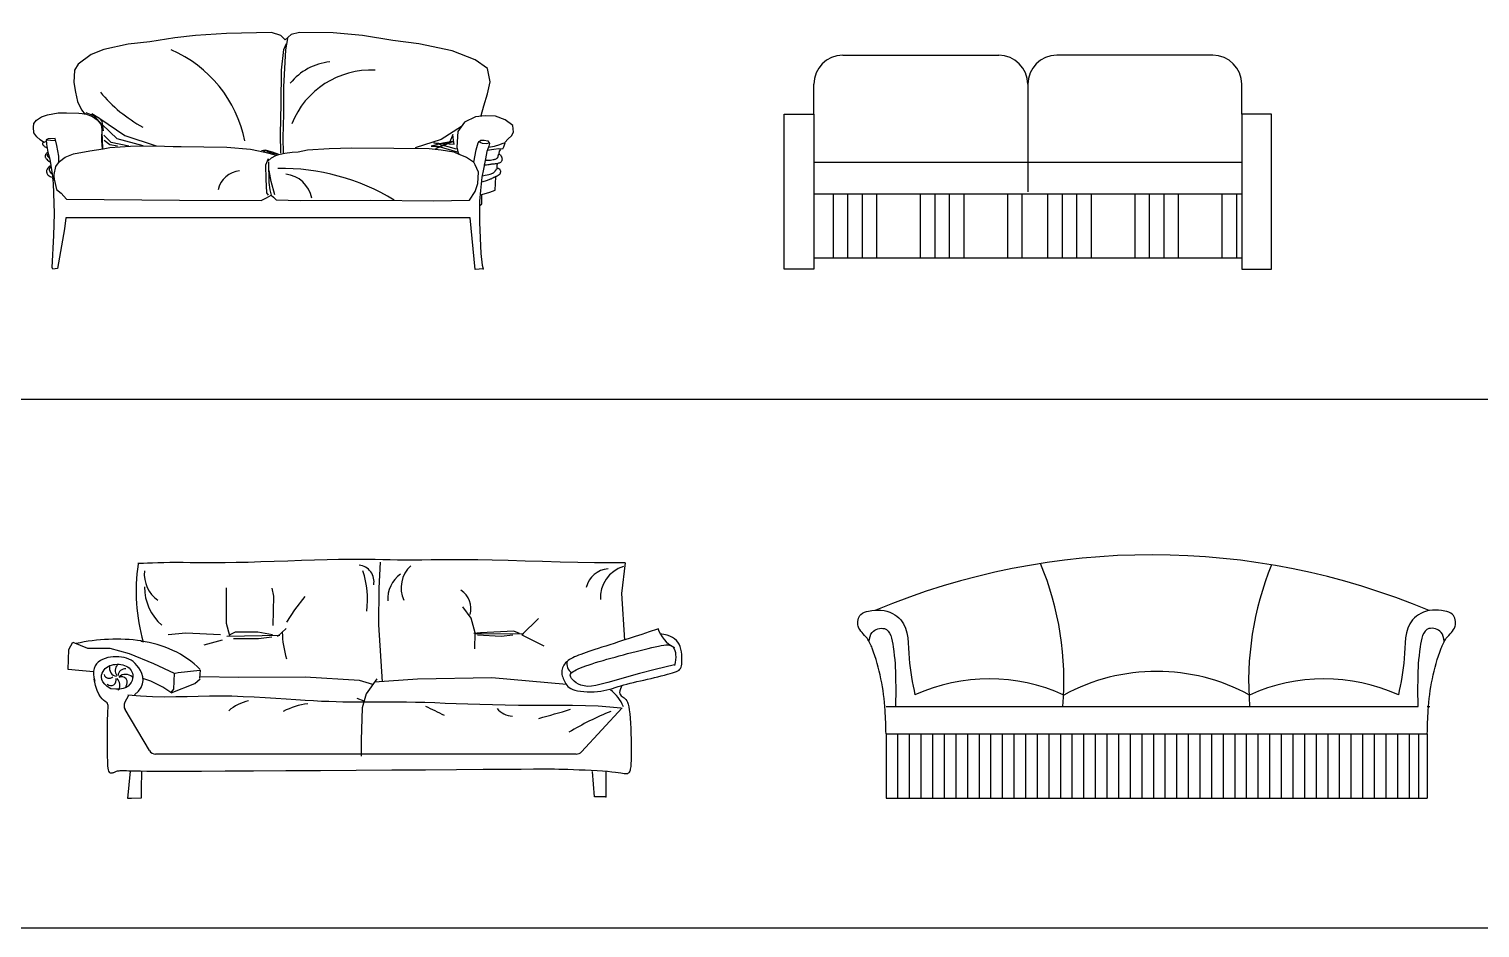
# Model space of a CAD drawing. Header units: millimetres. Extents: x 22852 to 54489, y 38200 to 53043.
# Drawn here: x 29563 to 34557, y 46532 to 49627 of the extents above; entities that cross this region are included whole.
import ezdxf

# ---------------------------------------------------------------- set-up
doc = ezdxf.new("R2010")
doc.units = ezdxf.units.MM
doc.layers.add('www.cad-blocks.net', color=7, linetype='Continuous')

# ---------------------------------------------------------------- blocks, each defined once
blk = doc.blocks.new('A$C029F211B')
for p, q in [((201.8, 674.1), (199.7, 674.5)), ((207.4, 674.1), (201.8, 674.1)), ((216.2, 674.3), (207.4, 674.1)), ((227.7, 674.8), (216.2, 674.3)), ((241.5, 675.3), (227.7, 674.8)), ((257, 675.9), (241.5, 675.3)), ((274, 676.3), (257, 675.9)), ((291.9, 676.6), (274, 676.3)), ((310.4, 676.7), (291.9, 676.6)), ((329.7, 676.6), (310.4, 676.7)), ((350.1, 676.3), (329.7, 676.6)), ((372.1, 676.1), (350.1, 676.3)), ((395.9, 675.9), (372.1, 676.1)), ((421.9, 675.9), (395.9, 675.9)), ((450.4, 676), (421.9, 675.9)), ((481.8, 676.5), (450.4, 676)), ((516.1, 677.4), (481.8, 676.5)), ((552.8, 678.5), (516.1, 677.4)), ((591.1, 679.8), (552.8, 678.5)), ((630, 681.1), (591.1, 679.8)), ((668.7, 682.5), (630, 681.1)), ((706.5, 683.8), (668.7, 682.5)), ((742.4, 684.8), (706.5, 683.8)), ((775.6, 685.6), (742.4, 684.8)), ((805.5, 685.9), (775.6, 685.6)), ((832.5, 685.9), (805.5, 685.9)), ((857.2, 685.7), (832.5, 685.9)), ((880.1, 685.3), (857.2, 685.7)), ((901.9, 684.9), (880.1, 685.3)), ((894.8, 677.9), (891.2, 602.9)), ((923.2, 684.4), (901.9, 684.9)), ((944.5, 684), (923.2, 684.4)), ((966.5, 683.8), (944.5, 684)), ((989.7, 683.8), (966.5, 683.8)), ((1014.5, 684), (989.7, 683.8)), ((1041.3, 684.2), (1014.5, 684)), ((1070.3, 684.4), (1041.3, 684.2)), ((1102, 684.6), (1070.3, 684.4)), ((1136.7, 684.5), (1102, 684.6)), ((1174.7, 684.2), (1136.7, 684.5)), ((1216.3, 683.5), (1174.7, 684.2)), ((1261.8, 682.4), (1216.3, 683.5)), ((1310.1, 681.1), (1261.8, 682.4)), ((1360.2, 679.6), (1310.1, 681.1)), ((1410.9, 678.2), (1360.2, 679.6)), ((1461.1, 676.9), (1410.9, 678.2)), ((1509.7, 675.9), (1461.1, 676.9)), ((1555.5, 675.5), (1509.7, 675.9)), ((1597.4, 675.7), (1555.5, 675.5)), ((1597.4, 675.7), (1587, 588.3)), ((453.6, 501.8), (453.6, 604.1)), ((589.3, 580.3), (584.6, 603)), ((891.2, 602.9), (890, 498.2)), ((1587, 588.3), (1595.7, 454.5)), ((588.1, 495.9), (589.3, 580.3)), ((627.4, 505.4), (650.1, 541.1)), ((650.1, 541.1), (679.8, 579.2)), ((1155.6, 517.3), (1131.7, 549.4)), ((463.1, 466.1), (453.6, 501.8)), ((1167.5, 475.6), (1155.6, 517.3)), ((1348.5, 516.1), (1300.8, 469.7)), ((336.9, 474.4), (286.9, 469.7)), ((436.9, 469.7), (336.9, 474.4)), ((607.2, 467.3), (454.8, 464.9)), ((479.1, 476.7), (463.4, 469.7)), ((543.9, 476.7), (479.1, 476.7)), ((585.8, 469.7), (543.9, 476.7)), ((584.1, 462.7), (545.6, 457.5)), ((600, 464.9), (625.1, 487.5)), ((890, 498.2), (900.8, 334.9)), ((1182.2, 475), (1163, 473.2)), ((1166.3, 429.2), (1167.5, 475.6)), ((1185.3, 472.1), (1167.5, 472.1)), ((1241.7, 464.5), (1173.5, 468)), ((1278.4, 480.2), (1182.2, 475)), ((1306.8, 470.9), (1185.3, 472.1)), ((1274.9, 468), (1241.7, 464.5)), ((1294.2, 473.2), (1278.4, 480.2)), ((1300.8, 469.7), (1364, 437.6)), ((1608.8, 458.7), (1593, 453.7)), ((1626.1, 464.4), (1608.8, 458.7)), ((1645.3, 470.7), (1626.1, 464.4)), ((1666.4, 477.8), (1645.3, 470.7)), ((1689.8, 485.8), (1666.4, 477.8)), ((1708.2, 470.5), (1697.7, 472.7)), ((1717.5, 468), (1708.2, 470.5)), ((1725.7, 465.1), (1717.5, 468)), ((1732.8, 461.8), (1725.7, 465.1)), ((1739, 458), (1732.8, 461.8)), ((1744.1, 453.6), (1739, 458)), ((0, 370.4), (1.9, 427.3)), ((1.9, 427.3), (13.3, 448.2)), ((13.3, 448.2), (55, 431.1)), ((55, 431.1), (119.5, 431.1)), ((119.5, 431.1), (174.6, 415.9)), ((441.7, 454.2), (389.3, 439.9)), ((545.6, 457.5), (473.9, 457.5)), ((1485, 418.5), (1477.5, 415.8)), ((1493, 421.2), (1485, 418.5)), ((1501.5, 424.1), (1493, 421.2)), ((1510.6, 427.2), (1501.5, 424.1)), ((1520.2, 430.4), (1510.6, 427.2)), ((1530.5, 433.7), (1520.2, 430.4)), ((1541.4, 437.3), (1530.5, 433.7)), ((1553, 441), (1541.4, 437.3)), ((1565.4, 444.9), (1553, 441)), ((1578.6, 449.1), (1565.4, 444.9)), ((1593, 453.7), (1578.6, 449.1)), ((1604.4, 415.5), (1616.6, 418.7)), ((1616.6, 418.7), (1628.8, 421.8)), ((1628.8, 421.8), (1640.7, 424.8)), ((1640.7, 424.8), (1652.2, 427.7)), ((1652.2, 427.7), (1663.3, 430.3)), ((1663.3, 430.3), (1673.9, 432.8)), ((1673.9, 432.8), (1683.7, 435)), ((1683.7, 435), (1692.7, 437)), ((1692.7, 437), (1700.7, 438.6)), ((1700.7, 438.6), (1707.9, 439.8)), ((1707.9, 439.8), (1714.3, 440.5)), ((1714.3, 440.5), (1719.8, 440.6)), ((1719.8, 440.6), (1724.7, 440.1)), ((1724.7, 440.1), (1728.8, 438.8)), ((1728.8, 438.8), (1732.4, 436.7)), ((1732.4, 436.7), (1735.4, 433.7)), ((1735.4, 433.7), (1737.8, 429.7)), ((1737.8, 429.7), (1739.8, 424.8)), ((1739.8, 424.8), (1741.2, 419.1)), ((1741.2, 419.1), (1742, 412.7)), ((1748.4, 448.5), (1744.1, 453.6)), ((1752, 442.7), (1748.4, 448.5)), ((1754.8, 436), (1752, 442.7)), ((1756.9, 428.7), (1754.8, 436)), ((1758.4, 421), (1756.9, 428.7)), ((1759.4, 413.2), (1758.4, 421)), ((77.3, 380), (74.4, 373.1)), ((81.3, 385.9), (77.3, 380)), ((86.3, 391.1), (81.3, 385.9)), ((92.2, 395.4), (86.3, 391.1)), ((98.8, 399), (92.2, 395.4)), ((105.9, 401.8), (98.8, 399)), ((113.5, 404), (105.9, 401.8)), ((106.3, 372.8), (110.2, 376.1)), ((110.2, 376.1), (114.6, 378.8)), ((121.4, 405.5), (113.5, 404)), ((114.6, 378.8), (119.3, 381)), ((119.3, 381), (124.3, 382.7)), ((129.4, 406.4), (121.4, 405.5)), ((124.3, 382.7), (129.5, 383.9)), ((137.5, 406.7), (129.4, 406.4)), ((129.5, 383.9), (134.8, 384.7)), ((134.8, 384.7), (140.3, 384.9)), ((145.4, 406.4), (137.5, 406.7)), ((140.3, 384.9), (145.7, 384.8)), ((153.1, 405.6), (145.4, 406.4)), ((145.7, 384.8), (151.1, 384.1)), ((151.1, 384.1), (156.4, 383)), ((160.4, 404.3), (153.1, 405.6)), ((156.4, 383), (161.4, 381.5)), ((167.3, 402.4), (160.4, 404.3)), ((161.4, 381.5), (166.2, 379.6)), ((166.2, 379.6), (170.5, 377.2)), ((173.9, 399.8), (167.3, 402.4)), ((170.5, 377.2), (174.5, 374.3)), ((180.1, 396.5), (173.9, 399.8)), ((174.6, 415.9), (244.8, 387.5)), ((186.1, 392.5), (180.1, 396.5)), ((191.7, 387.6), (186.1, 392.5)), ((197, 381.7), (191.7, 387.6)), ((202.1, 374.9), (197, 381.7)), ((206.9, 367), (202.1, 374.9)), ((244.8, 387.5), (303.6, 359.1)), ((1419.1, 378.1), (1417.4, 374.3)), ((1421.1, 381.9), (1419.1, 378.1)), ((1423.6, 385.5), (1421.1, 381.9)), ((1426.4, 388.9), (1423.6, 385.5)), ((1429.7, 392.2), (1426.4, 388.9)), ((1433.4, 395.4), (1429.7, 392.2)), ((1437.5, 398.3), (1433.4, 395.4)), ((1441.9, 401), (1437.5, 398.3)), ((1446.8, 403.5), (1441.9, 401)), ((1452, 406), (1446.8, 403.5)), ((1457.7, 408.5), (1452, 406)), ((1463.9, 410.9), (1457.7, 408.5)), ((1470.4, 413.3), (1463.9, 410.9)), ((1469.5, 374.3), (1476.9, 377.2)), ((1477.5, 415.8), (1470.4, 413.3)), ((1476.9, 377.2), (1484.9, 380.2)), ((1484.9, 380.2), (1493.6, 383.3)), ((1493.6, 383.3), (1502.9, 386.4)), ((1502.9, 386.4), (1512.7, 389.6)), ((1512.7, 389.6), (1523, 392.8)), ((1523, 392.8), (1533.8, 396)), ((1533.8, 396), (1545, 399.3)), ((1545, 399.3), (1556.4, 402.5)), ((1556.4, 402.5), (1568.2, 405.8)), ((1568.2, 405.8), (1580.1, 409)), ((1580.1, 409), (1592.2, 412.3)), ((1592.2, 412.3), (1604.4, 415.5)), ((1738.8, 383.6), (1683.8, 370.1)), ((1740.6, 390.1), (1738.8, 381.7)), ((1741.7, 398.1), (1740.6, 390.1)), ((1742.2, 405.7), (1741.7, 398.1)), ((1742, 412.7), (1742.2, 405.7)), ((1756.2, 373.2), (1757.7, 376.5)), ((1757.7, 376.5), (1758.7, 380.5)), ((1758.7, 380.5), (1759.4, 385.5)), ((1760, 405.5), (1759.4, 413.2)), ((1759.4, 385.5), (1759.9, 391.4)), ((1759.9, 391.4), (1760.1, 398.2)), ((1760.1, 398.2), (1760, 405.5)), ((30.4, 366.7), (0, 370.4)), ((72.1, 362.9), (30.4, 366.7)), ((72.7, 365.4), (72.4, 356.6)), ((72.4, 356.6), (73.7, 346.9)), ((74.4, 373.1), (72.7, 365.4)), ((73.7, 346.9), (76.6, 336.2)), ((78.6, 324), (74.7, 341.9)), ((95.6, 347.6), (95.9, 353.7)), ((96.8, 341.3), (95.6, 347.6)), ((95.9, 353.7), (97.4, 359.3)), ((99.7, 334.7), (96.8, 341.3)), ((97.4, 359.3), (99.8, 364.4)), ((104.7, 328.1), (99.7, 334.7)), ((99.8, 364.4), (102.8, 368.9)), ((102.8, 368.9), (106.3, 372.8)), ((174.5, 374.3), (177.9, 371.1)), ((180.6, 333), (177.1, 327.6)), ((177.9, 371.1), (180.7, 367.4)), ((183.1, 338.6), (180.6, 333)), ((180.7, 367.4), (182.9, 363.4)), ((182.9, 363.4), (184.5, 359)), ((184.7, 344.1), (183.1, 338.6)), ((184.5, 359), (185.3, 354.3)), ((185.4, 349.3), (184.7, 344.1)), ((185.3, 354.3), (185.4, 349.3)), ((210.9, 358.3), (206.9, 367)), ((213.7, 348.8), (210.9, 358.3)), ((213.2, 328.5), (214.6, 338.8)), ((214.6, 338.8), (213.7, 348.8)), ((236.6, 336.1), (214.1, 343.8)), ((271.3, 319.3), (236.6, 336.1)), ((303.6, 359.1), (301.7, 313.6)), ((363.4, 329.8), (378.5, 343)), ((377.2, 344.6), (379.6, 368.4)), ((489.3, 347.1), (377.6, 348.5)), ((679.8, 348.3), (489.3, 347.1)), ((835.8, 338.8), (679.8, 348.3)), ((873.9, 327.1), (835.8, 338.8)), ((885.2, 342.8), (854.1, 299.7)), ((1001.9, 342.4), (878.3, 333.3)), ((1215.1, 345.9), (1001.9, 342.4)), ((1429, 326.5), (1215.1, 345.9)), ((1415.6, 366.7), (1415.4, 362.8)), ((1415.4, 362.8), (1415.6, 359)), ((1416.3, 370.5), (1415.6, 366.7)), ((1415.6, 359), (1416.1, 355.2)), ((1416.1, 355.2), (1417, 351.4)), ((1417.4, 374.3), (1416.3, 370.5)), ((1417, 351.4), (1418.3, 347.6)), ((1418.3, 347.6), (1419.7, 343.8)), ((1419.7, 343.8), (1421.4, 340)), ((1421.4, 340), (1423.2, 336.2)), ((1423.2, 336.2), (1425.2, 332.4)), ((1439.9, 354), (1440.5, 356.6)), ((1440.3, 351.1), (1439.9, 354)), ((1441.5, 348), (1440.3, 351.1)), ((1440.5, 356.6), (1442.1, 359)), ((1443.8, 344.4), (1441.5, 348)), ((1442.1, 359), (1444.5, 361.4)), ((1447, 340.4), (1443.8, 344.4)), ((1444.5, 361.4), (1447.8, 363.8)), ((1451.3, 336.2), (1447, 340.4)), ((1447.8, 363.8), (1452, 366.2)), ((1456.6, 332.1), (1451.3, 336.2)), ((1452, 366.2), (1457, 368.8)), ((1457, 368.8), (1462.9, 371.5)), ((1462.9, 371.5), (1469.5, 374.3)), ((1571.3, 339.5), (1547.5, 332.6)), ((1601.2, 348.1), (1571.3, 339.5)), ((1638.3, 358.3), (1601.2, 348.1)), ((1621.4, 332.9), (1631.2, 335.2)), ((1631.2, 335.2), (1641.1, 337.5)), ((1683.8, 370.1), (1638.3, 358.3)), ((1641.1, 337.5), (1651.2, 339.7)), ((1651.2, 339.7), (1661.4, 342.1)), ((1661.4, 342.1), (1671.5, 344.4)), ((1671.5, 344.4), (1681.5, 346.8)), ((1681.5, 346.8), (1691.3, 349.2)), ((1691.3, 349.2), (1700.8, 351.6)), ((1700.8, 351.6), (1709.8, 354)), ((1709.8, 354), (1718.3, 356.4)), ((1718.3, 356.4), (1726.1, 358.6)), ((1726.1, 358.6), (1733.1, 360.7)), ((1733.1, 360.7), (1739.2, 362.7)), ((1739.2, 362.7), (1744.2, 364.6)), ((1744.2, 364.6), (1748.4, 366.4)), ((1748.4, 366.4), (1751.7, 368.3)), ((1751.7, 368.3), (1754.3, 370.5)), ((1754.3, 370.5), (1756.2, 373.2)), ((83, 310), (78.6, 324)), ((87.7, 299.3), (83, 310)), ((92.5, 291.4), (87.7, 299.3)), ((97.2, 285.6), (92.5, 291.4)), ((112, 321.5), (104.7, 328.1)), ((122, 314.9), (112, 321.5)), ((136.1, 313.1), (122, 314.9)), ((148, 313.2), (136.1, 313.1)), ((157.9, 315.1), (148, 313.2)), ((165.9, 318.3), (157.9, 315.1)), ((162.6, 275.7), (174.1, 296.5)), ((172.2, 322.5), (165.9, 318.3)), ((207.1, 293.5), (171.2, 296.7)), ((177.1, 327.6), (172.2, 322.5)), ((190, 297.6), (201.5, 307.7)), ((201.5, 307.7), (209, 318.1)), ((241.8, 291.7), (207.1, 293.5)), ((209, 318.1), (213.2, 328.5)), ((275.5, 291), (241.8, 291.7)), ((294.1, 304.1), (271.3, 319.3)), ((301.7, 313.6), (294.1, 304.1)), ((295, 303.2), (363.4, 329.8)), ((340.8, 291.7), (308.4, 291.1)), ((372.9, 292.5), (340.8, 291.7)), ((404.8, 293.1), (372.9, 292.5)), ((436.9, 293.4), (404.8, 293.1)), ((469.1, 293), (436.9, 293.4)), ((501.4, 292), (469.1, 293)), ((533.4, 290.5), (501.4, 292)), ((854.1, 299.7), (843.2, 259.9)), ((1425.2, 332.4), (1427.4, 328.7)), ((1427.4, 328.7), (1430, 325.1)), ((1430, 325.1), (1433.1, 321.6)), ((1433.1, 321.6), (1436.9, 318.4)), ((1436.9, 318.4), (1441.4, 315.4)), ((1441.4, 315.4), (1446.8, 312.8)), ((1446.8, 312.8), (1453.3, 310.6)), ((1453.3, 310.6), (1460.8, 308.8)), ((1463, 328.3), (1456.6, 332.1)), ((1460.8, 308.8), (1469.3, 307.4)), ((1470.6, 325.1), (1463, 328.3)), ((1469.3, 307.4), (1478.5, 306.5)), ((1479.3, 322.8), (1470.6, 325.1)), ((1478.5, 306.5), (1488.2, 306)), ((1489.3, 321.6), (1479.3, 322.8)), ((1488.2, 306), (1498.1, 305.9)), ((1500.6, 321.9), (1489.3, 321.6)), ((1498.1, 305.9), (1508.2, 306.2)), ((1513.4, 323.8), (1500.6, 321.9)), ((1508.2, 306.2), (1518.1, 306.9)), ((1528.6, 327.4), (1513.4, 323.8)), ((1518.1, 306.9), (1527.6, 308.1)), ((1527.6, 308.1), (1536.6, 309.5)), ((1547.5, 332.6), (1528.6, 327.4)), ((1536.6, 309.5), (1545.1, 311.4)), ((1545.1, 311.4), (1553.2, 313.4)), ((1553.2, 313.4), (1561.2, 315.7)), ((1561.2, 315.7), (1569.1, 318.2)), ((1569.1, 318.2), (1577.1, 320.7)), ((1577.1, 320.7), (1585.2, 323.2)), ((1581.9, 308.9), (1581.5, 304.3)), ((1581.5, 304.3), (1582.3, 300.5)), ((1583.7, 314.5), (1581.9, 308.9)), ((1582.3, 300.5), (1583.9, 297.2)), ((1587, 321), (1583.7, 314.5)), ((1583.9, 297.2), (1586.2, 294.5)), ((1585.2, 323.2), (1593.7, 325.8)), ((1586.2, 294.5), (1588.8, 292.2)), ((1588.8, 292.2), (1591.6, 290.2)), ((1593.7, 325.8), (1602.5, 328.2)), ((1602.5, 328.2), (1611.8, 330.6)), ((1611.8, 330.6), (1621.4, 332.9)), ((101.6, 281.5), (97.2, 285.6)), ((105.6, 278.6), (101.6, 281.5)), ((108.9, 276.3), (105.6, 278.6)), ((111.3, 274.1), (108.9, 276.3)), ((112.9, 271.8), (111.3, 274.1)), ((113.9, 269.3), (112.9, 271.8)), ((113.6, 246.1), (114, 252.7)), ((114.4, 266.2), (113.9, 269.3)), ((114, 252.7), (114.3, 258.1)), ((114.3, 258.1), (114.5, 262.6)), ((114.5, 262.6), (114.4, 266.2)), ((232.8, 137.4), (162.9, 255.3)), ((308.4, 291.1), (275.5, 291)), ((564.8, 288.8), (533.4, 290.5)), ((595.4, 286.9), (564.8, 288.8)), ((624.8, 284.9), (595.4, 286.9)), ((652.9, 282.9), (624.8, 284.9)), ((679.2, 281.2), (652.9, 282.9)), ((703.7, 279.8), (679.2, 281.2)), ((726.5, 278.6), (703.7, 279.8)), ((747.8, 277.8), (726.5, 278.6)), ((768.1, 277.1), (747.8, 277.8)), ((787.5, 276.7), (768.1, 277.1)), ((806.5, 276.4), (787.5, 276.7)), ((825.2, 276.3), (806.5, 276.4)), ((844, 276.3), (825.2, 276.3)), ((848.7, 279), (828.6, 286.8)), ((843.2, 259.9), (839.9, 167.3)), ((863.1, 276.3), (844, 276.3)), ((882.8, 276.3), (863.1, 276.3)), ((903.2, 276.4), (882.8, 276.3)), ((924.5, 276.4), (903.2, 276.4)), ((946.9, 276.2), (924.5, 276.4)), ((970.6, 276), (946.9, 276.2)), ((995.7, 275.5), (970.6, 276)), ((1022.5, 274.9), (995.7, 275.5)), ((1051, 273.9), (1022.5, 274.9)), ((1081.3, 272.8), (1051, 273.9)), ((1113.1, 271.6), (1081.3, 272.8)), ((1146.3, 270.4), (1113.1, 271.6)), ((1180.9, 269.3), (1146.3, 270.4)), ((1216.7, 268.2), (1180.9, 269.3)), ((1253.6, 267.4), (1216.7, 268.2)), ((1291.5, 266.9), (1253.6, 267.4)), ((1330.1, 266.7), (1291.5, 266.9)), ((1369.1, 266.7), (1330.1, 266.7)), ((1408.1, 266.7), (1369.1, 266.7)), ((1446.4, 266.4), (1408.1, 266.7)), ((1483.8, 265.7), (1446.4, 266.4)), ((1588.5, 260.3), (1471.9, 133.9)), ((1519.7, 264.3), (1483.8, 265.7)), ((1553.6, 262), (1519.7, 264.3)), ((1585.2, 258.6), (1553.6, 262)), ((1591.6, 290.2), (1594.4, 288.3)), ((1594.4, 288.3), (1597, 286.2)), ((1597, 286.2), (1599.4, 283.6)), ((1599.4, 283.6), (1601.8, 280.3)), ((1601.8, 280.3), (1603.9, 276)), ((1603.9, 276), (1605.9, 270.4)), ((1605.9, 270.4), (1607.6, 263.2)), ((1607.6, 263.2), (1609.2, 254)), ((1609.2, 254), (1610.5, 242.8)), ((112.7, 197.3), (112.8, 208.6)), ((112.8, 208.6), (112.9, 219.3)), ((112.9, 219.3), (113, 229.3)), ((113, 229.3), (113.3, 238.3)), ((113.3, 238.3), (113.6, 246.1)), ((1610.5, 242.8), (1611.6, 229.9)), ((1611.6, 229.9), (1612.5, 215.8)), ((1612.5, 215.8), (1613.2, 200.9)), ((112.6, 173.9), (112.7, 185.7)), ((112.6, 162.1), (112.6, 173.9)), ((112.7, 185.7), (112.7, 197.3)), ((839.9, 167.3), (839.9, 121.1)), ((1613.2, 200.9), (1613.7, 185.8)), ((1613.7, 185.8), (1614.1, 171)), ((1614.1, 171), (1614.4, 156.9)), ((112.7, 150.5), (112.6, 162.1)), ((112.7, 139.2), (112.7, 150.5)), ((112.8, 128.4), (112.7, 139.2)), ((112.9, 118.3), (112.8, 128.4)), ((1456.8, 127.3), (250.5, 127.3)), ((1614.4, 156.9), (1614.6, 144.1)), ((1614.6, 144.1), (1614.6, 132.8)), ((1614.6, 132.8), (1614.6, 123.1)), ((113.2, 108.9), (112.9, 118.3)), ((113.6, 100.5), (113.2, 108.9)), ((114.1, 93.1), (113.6, 100.5)), ((114.9, 86.9), (114.1, 93.1)), ((115.8, 81.9), (114.9, 86.9)), ((1298.6, 83.5), (1251.3, 83.2)), ((1334.2, 83.7), (1298.6, 83.5)), ((1360.6, 83.7), (1334.2, 83.7)), ((1380, 83.7), (1360.6, 83.7)), ((1394.6, 83.6), (1380, 83.7)), ((1406.9, 83.4), (1394.6, 83.6)), ((1419.1, 83.1), (1406.9, 83.4)), ((1612, 84.2), (1611.2, 81)), ((1612.7, 87.8), (1612, 84.2)), ((1613.2, 91.8), (1612.7, 87.8)), ((1613.7, 96.3), (1613.2, 91.8)), ((1614, 101.5), (1613.7, 96.3)), ((1614.3, 107.6), (1614, 101.5)), ((1614.5, 114.8), (1614.3, 107.6)), ((1614.6, 123.1), (1614.5, 114.8)), ((116.9, 78.2), (115.8, 81.9)), ((118.2, 75.5), (116.9, 78.2)), ((119.6, 73.7), (118.2, 75.5)), ((121.1, 72.7), (119.6, 73.7)), ((122.8, 72.2), (121.1, 72.7)), ((124.5, 72.3), (122.8, 72.2)), ((126.2, 72.6), (124.5, 72.3)), ((128, 73.2), (126.2, 72.6)), ((129.9, 73.9), (128, 73.2)), ((131.8, 74.7), (129.9, 73.9)), ((133.8, 75.5), (131.8, 74.7)), ((135.8, 76.3), (133.8, 75.5)), ((138, 77.1), (135.8, 76.3)), ((140.3, 77.8), (138, 77.1)), ((142.7, 78.3), (140.3, 77.8)), ((145.3, 78.7), (142.7, 78.3)), ((148.2, 78.9), (145.3, 78.7)), ((151.6, 79), (148.2, 78.9)), ((155.8, 79), (151.6, 79)), ((160.8, 78.9), (155.8, 79)), ((166.8, 78.8), (160.8, 78.9)), ((174.1, 78.6), (166.8, 78.8)), ((171.3, 0), (178.2, 78.4)), ((182.9, 78.3), (174.1, 78.6)), ((193.4, 78.1), (182.9, 78.3)), ((207.2, 77.9), (193.4, 78.1)), ((225.9, 77.7), (207.2, 77.9)), ((210.5, 77.7), (209.5, 28)), ((251.1, 77.6), (225.9, 77.7)), ((284.5, 77.5), (251.1, 77.6)), ((327.7, 77.6), (284.5, 77.5)), ((382.4, 77.7), (327.7, 77.6)), ((450.1, 78), (382.4, 77.7)), ((531.7, 78.4), (450.1, 78)), ((624.1, 79), (531.7, 78.4)), ((723.5, 79.6), (624.1, 79)), ((826, 80.3), (723.5, 79.6)), ((927.9, 80.9), (826, 80.3)), ((1025, 81.6), (927.9, 80.9)), ((1113.8, 82.2), (1025, 81.6)), ((1190.1, 82.7), (1113.8, 82.2)), ((1251.3, 83.2), (1190.1, 82.7)), ((1433.1, 82.7), (1419.1, 83.1)), ((1448.7, 82.2), (1433.1, 82.7)), ((1465.4, 81.6), (1448.7, 82.2)), ((1482.8, 80.9), (1465.4, 81.6)), ((1500.1, 80.1), (1482.8, 80.9)), ((1516.9, 79.2), (1500.1, 80.1)), ((1509.5, 4.7), (1503.2, 77.4)), ((1532.7, 78.2), (1516.9, 79.2)), ((1546.9, 77.1), (1532.7, 78.2)), ((1541.4, 76.4), (1541.4, 30.9)), ((1559, 75.8), (1546.9, 77.1)), ((1569.2, 74.6), (1559, 75.8)), ((1577.6, 73.3), (1569.2, 74.6)), ((1584.5, 72.2), (1577.6, 73.3)), ((1590.1, 71.3), (1584.5, 72.2)), ((1594.6, 70.6), (1590.1, 71.3)), ((1598.3, 70.3), (1594.6, 70.6)), ((1601.3, 70.4), (1598.3, 70.3)), ((1603.8, 71), (1601.3, 70.4)), ((1605.9, 72.1), (1603.8, 71)), ((1607.7, 73.7), (1605.9, 72.1)), ((1609.1, 75.7), (1607.7, 73.7)), ((1610.3, 78.1), (1609.1, 75.7)), ((1611.2, 81), (1610.3, 78.1)), ((209.2, 0.9), (181.9, 0)), ((209.5, 28), (209.2, 0.9)), ((1526.1, 4.7), (1509.5, 4.7)), ((1541.4, 4.4), (1526.1, 4.7)), ((1541.4, 30.9), (1541.4, 4.4)), ((181.9, 0), (171.3, 0))]:
    blk.add_line(p, q)
for centre, radius, start, end in [((725.9, 594.9), 531.3, 171.638, 195.9682), ((829.1, 621.6), 48, 349.0679, 84.1233), ((1040.2, 604.3), 85.5, 132.2007, 204.7532), ((309.7, 643.5), 91.5, 174.0901, 235.0209), ((608.8, 572), 249.6, 351.9927, 18.8969), ((1005, 571.8), 88.6, 125.6967, 183.34), ((1552, 590.9), 67.6, 93.0583, 167.8196), ((1621, 575.4), 94.8, 107.51, 183.0556), ((364.9, 606.6), 146.2, 179.8477, 228.6431), ((1092.1, 544.6), 62.8, 344.1138, 57.0292), ((876.1, 479.3), 262.1, 180.5226, 197.4372), ((1779.9, 516.5), 93.3, 197.1782, 243.7204), ((139, -109.4), 566.1, 82.7947, 101.8602), ((178.1, 165), 287.1, 45.6178, 83.9632), ((142, 374.2), 23.9, 167.0395, 261.5781), ((155.9, 367), 21.2, 131.7065, 220.6591), ((1462.4, 387.3), 32.5, 167.8641, 235.2821), ((117.3, 359.8), 15, 195.1687, 315.3674), ((122.2, 339.4), 15.6, 229.5753, 17.0629), ((121.5, 325), 26.8, 328.5477, 45.1491), ((163.1, 351.8), 20.1, 83.0752, 177.8029), ((153, 332.9), 16.4, 316.3413, 118.8414), ((164.5, 328.1), 27.8, 45.5351, 132.491), ((552.6, -1449.6), 1825, 95.512, 97.7422), ((1484.2, 220.1), 116.1, 21.6341, 52.1509), ((180.6, 265.8), 20.6, 151.0551, 210.6653), ((546, 151.1), 132, 102.8109, 130.2816), ((715.7, 57.9), 215.8, 97.6341, 117.2334), ((505.9, -885.4), 1261.2, 62.9452, 65.6717), ((1278.8, 300.9), 65.3, 221.2994, 265.6081), ((737.6, 2520.2), 2370.9, 284.9673, 287.2344), ((1868.6, -525.6), 836, 111.9379, 121.1546), ((250.5, 147.9), 20.6, 210.6653, 270), ((1456.8, 147.9), 20.6, 270, 317.3044)]:
    blk.add_arc(centre, radius, start, end)
blk.add_point((1541.4, 4.4))
blk = doc.blocks.new('A$C58236C2B')
for p, q in [((337.2, 666.8), (274.8, 660.4)), ((409.2, 676.5), (337.2, 666.8)), ((468.8, 683), (409.2, 676.5)), ((557.5, 687), (468.8, 683)), ((686.4, 688.3), (557.5, 687)), ((713.3, 678.9), (686.4, 688.3)), ((725.4, 666.9), (713.3, 678.9)), ((742.9, 681.6), (725.4, 666.9)), ((732.6, 670), (726.2, 637.8)), ((767.1, 687), (742.9, 681.6)), ((863.8, 684.3), (767.1, 687)), ((947.1, 676.2), (863.8, 684.3)), ((1034.4, 660.1), (947.1, 676.2)), ((168.5, 632.4), (130.8, 605.6)), ((205, 646.4), (168.5, 632.4)), ((274.8, 660.4), (205, 646.4)), ((713.3, 579.8), (720.8, 638.9)), ((726.2, 637.8), (718.6, 531.5)), ((720.8, 638.9), (729.4, 656.1)), ((1108.3, 649.4), (1034.4, 660.1)), ((1203.7, 627.9), (1108.3, 649.4)), ((1269.5, 601.1), (1203.7, 627.9)), ((120.1, 588.4), (117.9, 553)), ((130.8, 605.6), (120.1, 588.4)), ((1304.5, 575.6), (1269.5, 601.1)), ((117.9, 553), (122.2, 525.1)), ((711.1, 483.2), (713.3, 579.8)), ((1311.2, 538), (1304.5, 575.6)), ((122.2, 525.1), (127.6, 498.2)), ((718.6, 531.5), (717.6, 454.2)), ((1292.4, 469.5), (1303.1, 503.1)), ((1303.1, 503.1), (1311.2, 538)), ((23.7, 456.1), (40.9, 461.2)), ((40.9, 461.2), (71.7, 466.2)), ((71.7, 466.2), (95.4, 466.7)), ((95.4, 466.7), (131.2, 464.7)), ((127.6, 498.2), (138.4, 474.6)), ((131.2, 464.7), (149.4, 462.2)), ((138.4, 474.6), (149.1, 460.6)), ((149.4, 462.2), (169.6, 455.1)), ((175.1, 455.1), (151.4, 465.2)), ((189.7, 449.1), (168, 462.2)), ((707.9, 396.2), (711.1, 483.2)), ((1284.3, 441.3), (1292.4, 469.5)), ((0, 426.9), (1.5, 437)), ((1, 409.8), (0, 426.9)), ((1.5, 437), (8.6, 446.6)), ((8.6, 446.6), (23.7, 456.1)), ((169.6, 455.1), (182.7, 445)), ((196.3, 430.9), (175.1, 455.1)), ((182.7, 445), (193.3, 432.4)), ((197.3, 439.5), (189.7, 449.1)), ((191.1, 448.9), (261.4, 398.5)), ((193.3, 432.4), (196.3, 422.9)), ((196.3, 422.9), (194.8, 385)), ((197.8, 363.4), (196.3, 430.9)), ((240, 389.4), (196.9, 431)), ((200.3, 412.8), (197.3, 439.5)), ((717.6, 454.2), (714.3, 385.5)), ((1236.2, 423.4), (1216.9, 397)), ((1267.8, 437.5), (1236.2, 423.4)), ((1296.1, 440.7), (1267.8, 437.5)), ((1325, 438.8), (1296.1, 440.7)), ((1352.7, 427.9), (1325, 438.8)), ((1374.6, 411.1), (1352.7, 427.9)), ((9.6, 398.7), (1, 409.8)), ((19.2, 389.6), (9.6, 398.7)), ((27.8, 383.5), (19.2, 389.6)), ((25.6, 379.8), (25.4, 378.8)), ((25.4, 378.8), (25.5, 377.8)), ((25.5, 377.8), (25.9, 376.7)), ((26.2, 380.8), (25.6, 379.8)), ((25.9, 376.7), (26.4, 375.7)), ((27.2, 381.7), (26.2, 380.8)), ((26.4, 375.7), (27.1, 374.7)), ((27.1, 374.7), (28, 373.6)), ((28.8, 382.4), (27.2, 381.7)), ((31, 383.1), (28.8, 382.4)), ((33.8, 383.5), (31, 383.1)), ((41.9, 392.1), (36.3, 390.1)), ((36.3, 390.1), (36.8, 377)), ((36.8, 377), (39.9, 353.8)), ((48.4, 387.6), (37.8, 388.6)), ((61.6, 393.1), (41.9, 392.1)), ((63.1, 386.6), (48.4, 387.6)), ((66.1, 372.9), (61.6, 393.1)), ((194.8, 385), (196.3, 361.8)), ((222.5, 379.2), (201.4, 400.9)), ((218.6, 372.6), (202.1, 385.1)), ((272.3, 368.3), (222.5, 379.2)), ((314.2, 368.8), (240, 389.4)), ((261.4, 398.5), (351.5, 368)), ((707.9, 341.5), (707.9, 396.2)), ((714.3, 385.5), (715.4, 341.5)), ((1227.1, 410.7), (1169, 374.1)), ((1202.7, 387.8), (1193.6, 367.6)), ((1204.2, 371), (1202.7, 387.8)), ((1216.9, 397), (1213.7, 351.4)), ((1360.4, 373.9), (1370.1, 381.6)), ((1370.1, 381.6), (1376.5, 392.5)), ((1376.5, 392.5), (1374.6, 411.1)), ((28, 373.6), (29.1, 372.5)), ((29.1, 372.5), (30.6, 371.3)), ((30.6, 371.3), (32.3, 370)), ((32.3, 370), (34.4, 368.5)), ((32.5, 344.5), (32.3, 343.2)), ((32.3, 343.2), (32.3, 341.8)), ((32.3, 341.8), (32.5, 340.4)), ((33, 345.9), (32.5, 344.5)), ((32.5, 340.4), (33, 338.9)), ((33.7, 347.4), (33, 345.9)), ((33, 338.9), (33.8, 337.4)), ((34.7, 349), (33.7, 347.4)), ((33.8, 337.4), (35, 335.6)), ((34.4, 368.5), (36.8, 366.9)), ((36.1, 350.7), (34.7, 349)), ((35, 335.6), (36.7, 333.7)), ((37.8, 352.6), (36.1, 350.7)), ((36.7, 333.7), (38.9, 331.6)), ((39.9, 354.8), (37.8, 352.6)), ((39, 345.1), (39.1, 346.6)), ((39.2, 343.9), (39, 345.1)), ((39.1, 346.6), (39.4, 348.4)), ((39.7, 342.7), (39.2, 343.9)), ((39.4, 348.4), (39.9, 350.8)), ((40.5, 341.5), (39.7, 342.7)), ((39.9, 353.8), (45.4, 333.6)), ((41.7, 340), (40.5, 341.5)), ((43.4, 338.1), (41.7, 340)), ((45.4, 333.6), (50.5, 297.3)), ((71.2, 342.2), (66.1, 372.9)), ((71.2, 323.5), (71.2, 342.2)), ((73.7, 326.6), (90.1, 339.2)), ((90.1, 339.2), (114.1, 348.7)), ((114.1, 348.7), (160.7, 356.2)), ((160.7, 356.2), (199.2, 361.3)), ((199.2, 361.3), (218.1, 365.1)), ((218.1, 365.1), (277.4, 367.6)), ((240.4, 368.1), (218.6, 372.6)), ((277.4, 367.6), (350, 368.2)), ((350, 368.2), (399.8, 365.7)), ((399.8, 365.7), (422.5, 365.1)), ((422.5, 365.1), (488, 363.2)), ((488, 363.2), (554.2, 360.7)), ((554.2, 360.7), (621.7, 354.4)), ((621.7, 354.4), (662.7, 344.9)), ((664.6, 350.6), (653.3, 349.3)), ((668.4, 348.7), (658.9, 346.8)), ((662.7, 344.9), (692.4, 336.7)), ((684.2, 344.9), (664.6, 350.6)), ((677.9, 346.2), (667.8, 346.2)), ((684.8, 343), (672.8, 343)), ((692.6, 334.7), (680.8, 327.7)), ((691.7, 341.1), (682.9, 340.5)), ((702.5, 338), (684.2, 344.9)), ((696.8, 338.6), (689.9, 338.6)), ((694.3, 335.3), (702.2, 338.4)), ((702.2, 338.4), (719.8, 341.4)), ((719.8, 341.4), (741, 344.4)), ((741, 344.4), (757.9, 345)), ((757.9, 345), (784.6, 349.9)), ((784.6, 349.9), (847.5, 352.9)), ((847.5, 352.9), (912.3, 354.1)), ((912.3, 354.1), (1032.2, 351.7)), ((1032.2, 351.7), (1134, 348.6)), ((1169, 374.1), (1094.2, 351.2)), ((1134, 348.6), (1168.5, 344.4)), ((1173.6, 363.4), (1139.6, 355.5)), ((1159.9, 354.2), (1140, 354.2)), ((1212, 345.8), (1147.7, 365)), ((1147.7, 365), (1205.7, 360.3)), ((1193.6, 367.6), (1152.9, 348.5)), ((1152.9, 348.5), (1202.3, 367.6)), ((1214.7, 337.2), (1159.9, 354.2)), ((1168.5, 344.4), (1204.2, 338.4)), ((1202.3, 367.6), (1173.6, 363.4)), ((1205.7, 360.3), (1204.2, 371)), ((1204.2, 338.4), (1218.8, 331.7)), ((1213.7, 351.4), (1216.9, 334)), ((1216.9, 334), (1218.9, 331.4)), ((1261, 307.7), (1268.7, 342.9)), ((1268.7, 342.9), (1274.8, 362.8)), ((1274.8, 362.8), (1277.9, 367.3)), ((1282.4, 362.9), (1277.8, 366.4)), ((1277.9, 367.3), (1282.5, 370.4)), ((1287.4, 361), (1282.4, 362.9)), ((1282.5, 370.4), (1291.7, 370.4)), ((1299, 359.8), (1287.4, 361)), ((1291.7, 370.4), (1302.4, 368.9)), ((1299.3, 338.3), (1294.7, 316.8)), ((1306.3, 361.4), (1299, 359.8)), ((1305.5, 353.6), (1299.3, 338.3)), ((1319.3, 343), (1299.9, 340.4)), ((1302.4, 368.9), (1307, 361.2)), ((1304.5, 350.7), (1321.8, 353.3)), ((1307, 361.2), (1305.5, 353.6)), ((1334.1, 344.9), (1319.3, 343)), ((1321.8, 353.3), (1336.6, 357.8)), ((1334.1, 338.5), (1333.4, 331.4)), ((1344.3, 343.6), (1334.1, 344.9)), ((1338.6, 343.6), (1334.1, 338.5)), ((1336.6, 357.8), (1348.2, 362.3)), ((1347.6, 350.1), (1344.3, 343.6)), ((1351.4, 361), (1347.6, 350.1)), ((1348.2, 362.3), (1351.4, 361)), ((1351.4, 362.9), (1360.4, 373.9)), ((36.1, 301.3), (35.9, 299.2)), ((35.9, 299.2), (36, 297.3)), ((36, 297.3), (36.2, 295.5)), ((36.6, 303.4), (36.1, 301.3)), ((36.2, 295.5), (36.7, 293.7)), ((37.6, 305.6), (36.6, 303.4)), ((36.7, 293.7), (37.5, 291.9)), ((37.5, 291.9), (38.7, 290.2)), ((39.1, 307.9), (37.6, 305.6)), ((38.9, 331.6), (41.8, 329.2)), ((41.1, 310.2), (39.1, 307.9)), ((43.9, 312.7), (41.1, 310.2)), ((41.8, 329.2), (45.4, 326.6)), ((47.5, 315.2), (43.9, 312.7)), ((44.6, 305.6), (45.2, 308.4)), ((44.7, 302.6), (44.6, 305.6)), ((45.4, 299.6), (44.7, 302.6)), ((45.2, 308.4), (46.3, 310.8)), ((46.8, 296.6), (45.4, 299.6)), ((46.3, 310.8), (48, 312.7)), ((49, 293.7), (46.8, 296.6)), ((52, 291.3), (49, 293.7)), ((50.5, 297.3), (53.5, 278.1)), ((57.9, 290.1), (62.3, 312.7)), ((62.3, 312.7), (73.7, 326.6)), ((672.2, 326), (664, 307.7)), ((664, 307.7), (664, 268)), ((680.8, 327.7), (671.4, 320.7)), ((672.2, 317.8), (672.8, 257.9)), ((679.1, 260.4), (674.1, 292.6)), ((1218.8, 331.7), (1240.8, 322.6)), ((1240.8, 322.6), (1260.2, 308.7)), ((1265.6, 300), (1261, 307.7)), ((1274.8, 278.6), (1265.6, 300)), ((1294.7, 316.8), (1288.6, 287.8)), ((1294, 298.9), (1289.6, 298.6)), ((1297.8, 299.2), (1294, 298.9)), ((1294.8, 312.8), (1300.3, 312.8)), ((1301.2, 299.6), (1297.8, 299.2)), ((1300.3, 312.8), (1305.2, 313.1)), ((1304.3, 299.9), (1301.2, 299.6)), ((1307.1, 300.3), (1304.3, 299.9)), ((1305.2, 313.1), (1309.5, 313.4)), ((1309.7, 300.7), (1307.1, 300.3)), ((1309.5, 313.4), (1313.3, 313.8)), ((1312.3, 301), (1309.7, 300.7)), ((1314.8, 301.3), (1312.3, 301)), ((1313.3, 313.8), (1316.6, 314.3)), ((1317.4, 301.6), (1314.8, 301.3)), ((1316.6, 314.3), (1319.4, 314.9)), ((1320, 301.8), (1317.4, 301.6)), ((1319.4, 314.9), (1321.9, 315.5)), ((1322.6, 302), (1320, 301.8)), ((1321.9, 315.5), (1323.9, 316.1)), ((1325.1, 302.3), (1322.6, 302)), ((1323.9, 316.1), (1325.6, 316.8)), ((1327.6, 302.6), (1325.1, 302.3)), ((1325.6, 316.8), (1327, 317.5)), ((1327, 317.5), (1328.1, 318.2)), ((1330, 303), (1327.6, 302.6)), ((1329.5, 302.5), (1327.6, 298)), ((1327.6, 298), (1327.6, 290.3)), ((1328.1, 318.2), (1329, 319)), ((1329, 319), (1329.7, 319.8)), ((1329.7, 319.8), (1330.3, 320.7)), ((1332.2, 303.6), (1330, 303)), ((1330.3, 320.7), (1330.7, 321.6)), ((1330.7, 321.6), (1331, 322.6)), ((1331, 322.6), (1331.4, 323.7)), ((1331.4, 323.7), (1331.6, 324.8)), ((1331.6, 324.8), (1331.9, 325.9)), ((1331.9, 325.9), (1332.2, 327)), ((1332.2, 327), (1332.5, 327.9)), ((1334.2, 304.2), (1332.2, 303.6)), ((1332.5, 327.9), (1332.8, 328.8)), ((1332.8, 328.8), (1333.2, 329.4)), ((1333.2, 329.4), (1333.7, 329.8)), ((1333.7, 329.8), (1334.3, 330)), ((1335.9, 305), (1334.2, 304.2)), ((1334.3, 330), (1334.9, 329.9)), ((1334.9, 329.9), (1335.6, 329.5)), ((1335.6, 329.5), (1336.4, 329)), ((1337.5, 305.9), (1335.9, 305)), ((1336.4, 329), (1337.1, 328.3)), ((1337.1, 328.3), (1337.9, 327.4)), ((1338.8, 307), (1337.5, 305.9)), ((1337.9, 327.4), (1338.7, 326.4)), ((1338.7, 326.4), (1339.4, 325.2)), ((1339.9, 308.2), (1338.8, 307)), ((1339.4, 325.2), (1340.1, 324)), ((1340.8, 309.5), (1339.9, 308.2)), ((1340.1, 324), (1340.8, 322.6)), ((1340.8, 322.6), (1341.3, 321.2)), ((1341.5, 310.8), (1340.8, 309.5)), ((1341.3, 321.2), (1341.8, 319.8)), ((1342, 312.3), (1341.5, 310.8)), ((1341.8, 319.8), (1342.1, 318.3)), ((1342.3, 313.7), (1342, 312.3)), ((1342.1, 318.3), (1342.4, 316.7)), ((1342.4, 315.2), (1342.3, 313.7)), ((1342.4, 316.7), (1342.4, 315.2)), ((38.7, 290.2), (40.5, 288.4)), ((40.5, 288.4), (42.9, 286.6)), ((42.9, 286.6), (46, 284.7)), ((46, 284.7), (50, 282.7)), ((55.5, 264.8), (53.9, 280.1)), ((53.9, 280.1), (58.5, 272.4)), ((57, 177.6), (55.5, 264.8)), ((58.5, 272.4), (57.9, 290.1)), ((58.5, 272.4), (63.1, 246.4)), ((664, 268), (665.9, 228.3)), ((672.8, 257.9), (675.3, 236.5)), ((689.9, 222), (679.1, 260.4)), ((1271.8, 246.4), (1274.8, 278.6)), ((1284, 264.8), (1279.4, 226.5)), ((1286.3, 251.1), (1282.6, 249.8)), ((1288.6, 287.8), (1284, 264.8)), ((1285.8, 268.4), (1293, 269.8)), ((1289.8, 252.3), (1286.3, 251.1)), ((1293, 253.4), (1289.8, 252.3)), ((1293, 269.8), (1298.9, 270.9)), ((1296, 254.3), (1293, 253.4)), ((1298.7, 255.2), (1296, 254.3)), ((1301.2, 256), (1298.7, 255.2)), ((1298.9, 270.9), (1303.7, 271.9)), ((1303.6, 256.7), (1301.2, 256)), ((1305.7, 257.5), (1303.6, 256.7)), ((1303.7, 271.9), (1307.4, 272.8)), ((1307.6, 258.2), (1305.7, 257.5)), ((1307.4, 272.8), (1310.3, 273.7)), ((1309.4, 258.9), (1307.6, 258.2)), ((1311, 259.6), (1309.4, 258.9)), ((1310.3, 273.7), (1312.6, 274.4)), ((1312.5, 260.3), (1311, 259.6)), ((1313.9, 261), (1312.5, 260.3)), ((1312.6, 274.4), (1314.4, 275.2)), ((1315.2, 261.6), (1313.9, 261)), ((1314.4, 275.2), (1315.8, 276)), ((1316.5, 262.3), (1315.2, 261.6)), ((1315.8, 276), (1317.1, 276.8)), ((1317.6, 262.8), (1316.5, 262.3)), ((1317.1, 276.8), (1318.3, 277.6)), ((1318.8, 263.4), (1317.6, 262.8)), ((1318.3, 277.6), (1319.3, 278.5)), ((1319.9, 263.9), (1318.8, 263.4)), ((1319.3, 278.5), (1320.3, 279.4)), ((1321, 264.4), (1319.9, 263.9)), ((1320.3, 279.4), (1321.2, 280.3)), ((1322.1, 264.8), (1321, 264.4)), ((1321.2, 280.3), (1322, 281.3)), ((1321.8, 226.6), (1323.8, 265.2)), ((1322, 281.3), (1322.7, 282.2)), ((1323.2, 265.3), (1322.1, 264.8)), ((1322.7, 282.2), (1323.4, 283.2)), ((1324.3, 265.8), (1323.2, 265.3)), ((1323.4, 283.2), (1324.1, 284.2)), ((1324.1, 284.2), (1324.8, 285.1)), ((1325.4, 266.2), (1324.3, 265.8)), ((1324.8, 285.1), (1325.4, 286)), ((1325.4, 286), (1326, 286.8)), ((1326.4, 266.7), (1325.4, 266.2)), ((1326, 286.8), (1326.6, 287.6)), ((1327.5, 267.2), (1326.4, 266.7)), ((1326.6, 287.6), (1327.3, 288.3)), ((1327.3, 288.3), (1327.9, 288.8)), ((1328.6, 267.7), (1327.5, 267.2)), ((1327.9, 288.8), (1328.6, 289.2)), ((1328.6, 289.2), (1329.3, 289.4)), ((1329.7, 268.3), (1328.6, 267.7)), ((1329.3, 289.4), (1330, 289.5)), ((1330.7, 268.9), (1329.7, 268.3)), ((1330, 289.5), (1330.7, 289.5)), ((1330.7, 289.5), (1331.5, 289.3)), ((1331.7, 269.5), (1330.7, 268.9)), ((1331.5, 289.3), (1332.2, 289)), ((1332.7, 270.2), (1331.7, 269.5)), ((1332.2, 289), (1332.9, 288.6)), ((1333.6, 271), (1332.7, 270.2)), ((1332.9, 288.6), (1333.6, 288.1)), ((1333.6, 288.1), (1334.3, 287.5)), ((1334.4, 271.8), (1333.6, 271)), ((1334.3, 287.5), (1334.9, 286.8)), ((1335.1, 272.8), (1334.4, 271.8)), ((1334.9, 286.8), (1335.5, 286)), ((1335.7, 273.7), (1335.1, 272.8)), ((1335.5, 286), (1336, 285.2)), ((1336.2, 274.8), (1335.7, 273.7)), ((1336, 285.2), (1336.4, 284.3)), ((1336.7, 275.9), (1336.2, 274.8)), ((1336.4, 284.3), (1336.8, 283.4)), ((1337, 277), (1336.7, 275.9)), ((1336.8, 283.4), (1337.1, 282.4)), ((1337.2, 278.1), (1337, 277)), ((1337.1, 282.4), (1337.3, 281.4)), ((1337.4, 279.2), (1337.2, 278.1)), ((1337.3, 281.4), (1337.4, 280.3)), ((1337.4, 280.3), (1337.4, 279.2)), ((63.1, 246.4), (76.9, 235.7)), ((76.9, 235.7), (92.2, 218.9)), ((92.2, 218.9), (415.4, 211.2)), ((415.4, 211.2), (649.8, 206.6)), ((649.8, 206.6), (665.1, 214.3)), ((665.1, 214.3), (678.9, 221.9)), ((665.9, 228.3), (670.3, 221.4)), ((675.3, 236.5), (678.5, 222)), ((678.9, 221.9), (685.1, 215.8)), ((685.1, 215.8), (692.7, 208.2)), ((692.7, 208.2), (761.6, 205.1)), ((1247.2, 199), (1264.1, 223.5)), ((1264.1, 223.5), (1271.8, 246.4)), ((1279.4, 226.5), (1276.4, 195.9)), ((1282.6, 188), (1283.2, 214.4)), ((1283.2, 214.4), (1305.7, 220.8)), ((1305.7, 220.8), (1321.8, 226.6)), ((53.9, 114.8), (57, 177.6)), ((761.6, 205.1), (963.9, 203.6)), ((963.9, 203.6), (1144.6, 199)), ((1144.6, 199), (1247.2, 199)), ((1276.4, 195.9), (1274.8, 134.7)), ((1276.1, 182.2), (1282.6, 188)), ((84.6, 133.2), (63.1, 19.9)), ((89.2, 165.3), (84.6, 133.2)), ((1248.8, 148.5), (89.2, 165.3)), ((1261, 0), (1248.8, 148.5)), ((1274.8, 134.7), (1277.9, 45.9)), ((47.8, 23), (53.9, 114.8)), ((1277.9, 45.9), (1280.9, 12.2)), ((49.3, 18.4), (47.8, 23)), ((63.1, 19.9), (49.3, 18.4)), ((1284, 1.5), (1261, 0)), ((1280.9, 12.2), (1284, 1.5))]:
    blk.add_line(p, q)
for centre, radius, start, end in [((245.5, 309.4), 367, 10.8542, 65.4067), ((866.7, 435.1), 167, 94.8851, 140.2709), ((966, 332.8), 243.3, 86.1619, 157.6958), ((510, 774.9), 403.5, 218.3506, 240.9668), ((593.9, 224.6), 68.1, 93.8589, 167.7247), ((699.1, -327.7), 625.9, 57.8898, 89.988), ((711.5, 197.4), 84.6, 9.2465, 83.0471)]:
    blk.add_arc(centre, radius, start, end)
blk.add_point((1284, 1.5))
blk = doc.blocks.new('A$C41147893')
at = {"xscale": 1.2, "yscale": 1.2, "zscale": 1.2}
blk.add_blockref('A$C58236C2B', (0, 0), dxfattribs=at)
blk = doc.blocks.new('A$C49091306')
for p, q in [((201.6, 736.6), (738.2, 736.6)), ((201.6, 736.6), (738.2, 736.6)), ((1474.8, 736.6), (938.2, 736.6)), ((1474.8, 736.6), (938.2, 736.6)), ((101.6, 533.4), (101.6, 636.6)), ((101.6, 533.4), (101.6, 636.6)), ((838.2, 636.6), (838.2, 266.7)), ((838.2, 636.6), (838.2, 266.7)), ((1574.8, 533.4), (1574.8, 636.6)), ((1574.8, 533.4), (1574.8, 636.6)), ((0, 0), (0, 533.4)), ((0, 533.4), (101.6, 533.4)), ((0, 0), (0, 533.4)), ((0, 533.4), (101.6, 533.4)), ((101.6, 533.4, 25.4), (101.6, 38.1, 25.4)), ((101.6, 533.4, 25.4), (101.6, 38.1, 25.4)), ((1676.4, 533.4), (1574.8, 533.4)), ((1574.8, 533.4, 25.4), (1574.8, 38.1, 25.4)), ((1676.4, 533.4), (1574.8, 533.4)), ((1574.8, 533.4, 25.4), (1574.8, 38.1, 25.4)), ((1676.4, 0), (1676.4, 533.4)), ((1676.4, 0), (1676.4, 533.4)), ((101.6, 368.3, -609.6), (1574.8, 368.3, -609.6)), ((101.6, 368.3, -609.6), (1574.8, 368.3, -609.6)), ((101.6, 259.9), (1574.8, 259.9)), ((101.6, 259.9), (1574.8, 259.9)), ((169.2, 38.1, -312.8), (169.2, 259.9, -312.8)), ((169.2, 38.1, -312.8), (169.2, 259.9, -312.8)), ((219.2, 38.1, -312.8), (219.2, 259.9, -312.8)), ((219.2, 38.1, -312.8), (219.2, 259.9, -312.8)), ((269.2, 38.1, -312.8), (269.2, 259.9, -312.8)), ((269.2, 38.1, -312.8), (269.2, 259.9, -312.8)), ((319.2, 38.1, -312.8), (319.2, 259.9, -312.8)), ((319.2, 38.1, -312.8), (319.2, 259.9, -312.8)), ((469.2, 38.1, -312.8), (469.2, 259.9, -312.8)), ((469.2, 38.1, -312.8), (469.2, 259.9, -312.8)), ((519.2, 38.1, -312.8), (519.2, 259.9, -312.8)), ((519.2, 38.1, -312.8), (519.2, 259.9, -312.8)), ((569.2, 38.1, -312.8), (569.2, 259.9, -312.8)), ((569.2, 38.1, -312.8), (569.2, 259.9, -312.8)), ((619.2, 38.1, -312.8), (619.2, 259.9, -312.8)), ((619.2, 38.1, -312.8), (619.2, 259.9, -312.8)), ((769.2, 38.1, -312.8), (769.2, 259.9, -312.8)), ((769.2, 38.1, -312.8), (769.2, 259.9, -312.8)), ((819.2, 38.1, -312.8), (819.2, 259.9, -312.8)), ((819.2, 38.1, -312.8), (819.2, 259.9, -312.8)), ((907.2, 38.1, -312.8), (907.2, 259.9, -312.8)), ((907.2, 38.1, -312.8), (907.2, 259.9, -312.8)), ((957.2, 38.1, -312.8), (957.2, 259.9, -312.8)), ((957.2, 38.1, -312.8), (957.2, 259.9, -312.8)), ((1007.2, 38.1, -312.8), (1007.2, 259.9, -312.8)), ((1007.2, 38.1, -312.8), (1007.2, 259.9, -312.8)), ((1057.2, 38.1, -312.8), (1057.2, 259.9, -312.8)), ((1057.2, 38.1, -312.8), (1057.2, 259.9, -312.8)), ((1207.2, 38.1, -312.8), (1207.2, 259.9, -312.8)), ((1207.2, 38.1, -312.8), (1207.2, 259.9, -312.8)), ((1257.2, 38.1, -312.8), (1257.2, 259.9, -312.8)), ((1257.2, 38.1, -312.8), (1257.2, 259.9, -312.8)), ((1307.2, 38.1, -312.8), (1307.2, 259.9, -312.8)), ((1307.2, 38.1, -312.8), (1307.2, 259.9, -312.8)), ((1357.2, 38.1, -312.8), (1357.2, 259.9, -312.8)), ((1357.2, 38.1, -312.8), (1357.2, 259.9, -312.8)), ((1507.2, 38.1, -312.8), (1507.2, 259.9, -312.8)), ((1507.2, 38.1, -312.8), (1507.2, 259.9, -312.8)), ((1557.2, 38.1, -312.8), (1557.2, 259.9, -312.8)), ((1557.2, 38.1, -312.8), (1557.2, 259.9, -312.8)), ((101.6, 0), (0, 0)), ((101.6, 0), (0, 0)), ((1574.8, 38.1, 25.4), (101.6, 38.1, 25.4)), ((101.6, 38.1), (101.6, 0)), ((1574.8, 38.1, 25.4), (101.6, 38.1, 25.4)), ((101.6, 38.1), (101.6, 0)), ((1574.8, 38.1), (1574.8, 0)), ((1574.8, 38.1), (1574.8, 0)), ((1574.8, 0), (1676.4, 0)), ((1574.8, 0), (1676.4, 0))]:
    blk.add_line(p, q)
for centre, start, end in [((201.6, 636.6), 90, 180), ((201.6, 636.6), 90, 180), ((738.2, 636.6), 0, 90), ((738.2, 636.6), 0, 90), ((938.2, 636.6), 90, 180), ((938.2, 636.6), 90, 180), ((1474.8, 636.6), 0, 90), ((1474.8, 636.6), 0, 90)]:
    blk.add_arc(centre, 100, start, end)
blk = doc.blocks.new('A$C481C1C0F')
for p, q in [((96.6, 316), (1927.7, 316)), ((1959.5, 316), (1967.8, 316)), ((96.6, 220.8), (96.6, 0)), ((96.6, 220.8), (1959.5, 220.8)), ((136.6, 220.8), (136.6, 0)), ((176.6, 220.8), (176.6, 0)), ((216.6, 220.8), (216.6, 0)), ((256.6, 220.8), (256.6, 0)), ((296.6, 220.8), (296.6, 0)), ((336.6, 220.8), (336.6, 0)), ((376.6, 220.8), (376.6, 0)), ((416.6, 220.8), (416.6, 0)), ((456.6, 220.8), (456.6, 0)), ((496.6, 220.8), (496.6, 0)), ((536.6, 220.8), (536.6, 0)), ((576.6, 220.8), (576.6, 0)), ((616.6, 220.8), (616.6, 0)), ((656.6, 220.8), (656.6, 0)), ((696.6, 220.8), (696.6, 0)), ((736.6, 220.8), (736.6, 0)), ((776.6, 220.8), (776.6, 0)), ((816.6, 220.8), (816.6, 0)), ((816.6, 220.8), (816.6, 0)), ((856.6, 220.8), (856.6, 0)), ((896.6, 220.8), (896.6, 0)), ((936.6, 220.8), (936.6, 0)), ((976.6, 220.8), (976.6, 0)), ((1016.6, 220.8), (1016.6, 0)), ((1056.6, 220.8), (1056.6, 0)), ((1096.6, 220.8), (1096.6, 0)), ((1136.6, 220.8), (1136.6, 0)), ((1176.6, 220.8), (1176.6, 0)), ((1216.6, 220.8), (1216.6, 0)), ((1256.6, 220.8), (1256.6, 0)), ((1296.6, 220.8), (1296.6, 0)), ((1336.6, 220.8), (1336.6, 0)), ((1376.6, 220.8), (1376.6, 0)), ((1416.6, 220.8), (1416.6, 0)), ((1456.6, 220.8), (1456.6, 0)), ((1496.6, 220.8), (1496.6, 0)), ((1496.6, 220.8), (1496.6, 0)), ((1536.6, 220.8), (1536.6, 0)), ((1576.6, 220.8), (1576.6, 0)), ((1616.6, 220.8), (1616.6, 0)), ((1656.6, 220.8), (1656.6, 0)), ((1696.6, 220.8), (1696.6, 0)), ((1736.6, 220.8), (1736.6, 0)), ((1776.6, 220.8), (1776.6, 0)), ((1816.6, 220.8), (1816.6, 0)), ((1856.6, 220.8), (1856.6, 0)), ((1896.6, 220.8), (1896.6, 0)), ((1928.9, 220.8), (1928.9, 0)), ((1959.5, 220.8), (1959.5, 0)), ((96.6, 0), (1959.5, 0))]:
    blk.add_line(p, q)
for centre, radius, start, end in [((1012.2, -1626.4), 2464.1, 67.2264, 112.683), ((-351, 401.8), 1060.1, 355.3558, 22.5045), ((2404.7, 401.8), 1060.1, 157.7584, 184.6442), ((451.8, -206.4), 617, 65.4617, 114.4616), ((1028.1, -233.9), 670.1, 61.4772, 118.5228), ((1604.3, -206.4), 617, 65.5384, 114.5383)]:
    blk.add_arc(centre, radius, start, end)
for points in [[(96.6, 220.8), (93.4, 302.1), (49, 515.8), (31.3, 550.4), (1.1, 591.7), (10.4, 632.6), (36.6, 643.8), (119.1, 636.1), (147.1, 613.9), (176.3, 480.7), (196.3, 355.2)], [(1959.5, 220.8), (1962.7, 302.1), (2007.1, 515.8), (2024.9, 550.4), (2055.1, 591.7), (2045.7, 632.6), (2019.5, 643.8), (1937, 636.1), (1909, 613.9), (1879.8, 480.7), (1859.8, 355.2)], [(38.4, 539.5), (49, 570.7), (91, 583.5), (121.4, 520.5), (129.6, 410.7), (129.6, 316)], [(2017.8, 539.5), (2007.1, 570.7), (1965.1, 583.5), (1934.7, 520.5), (1926.5, 410.7), (1926.5, 316)]]:
    blk.add_spline(points, degree=3)
blk = doc.blocks.new('FORMAT')
at = {"color": 155, "true_color": 0x546d8e}
for p, q in [((26581.4, 48353.4), (54489.3, 48353.4)), ((26581.4, 46532.3), (54489.3, 46532.3))]:
    blk.add_line(p, q, dxfattribs=at)

msp = doc.modelspace()

# ---------------------------------------------------------------- block references
at = {"rotation": 0.8253121946956826}
msp.add_blockref('A$C41147893', (29585.9, 48777.6), dxfattribs=at)
for name, p in [('A$C49091306', (32162.4, 48800.5)), ('A$C481C1C0F', (32416.1, 46979.4))]:
    msp.add_blockref(name, p)
at = {"xscale": 1.2, "yscale": 1.2, "zscale": 1.2}
msp.add_blockref('A$C029F211B', (29698.2, 46978.3), dxfattribs=at)
at = {"layer": 'www.cad-blocks.net'}
msp.add_blockref('FORMAT', (0, 0), dxfattribs=at)

doc.saveas('drawing.dxf')
